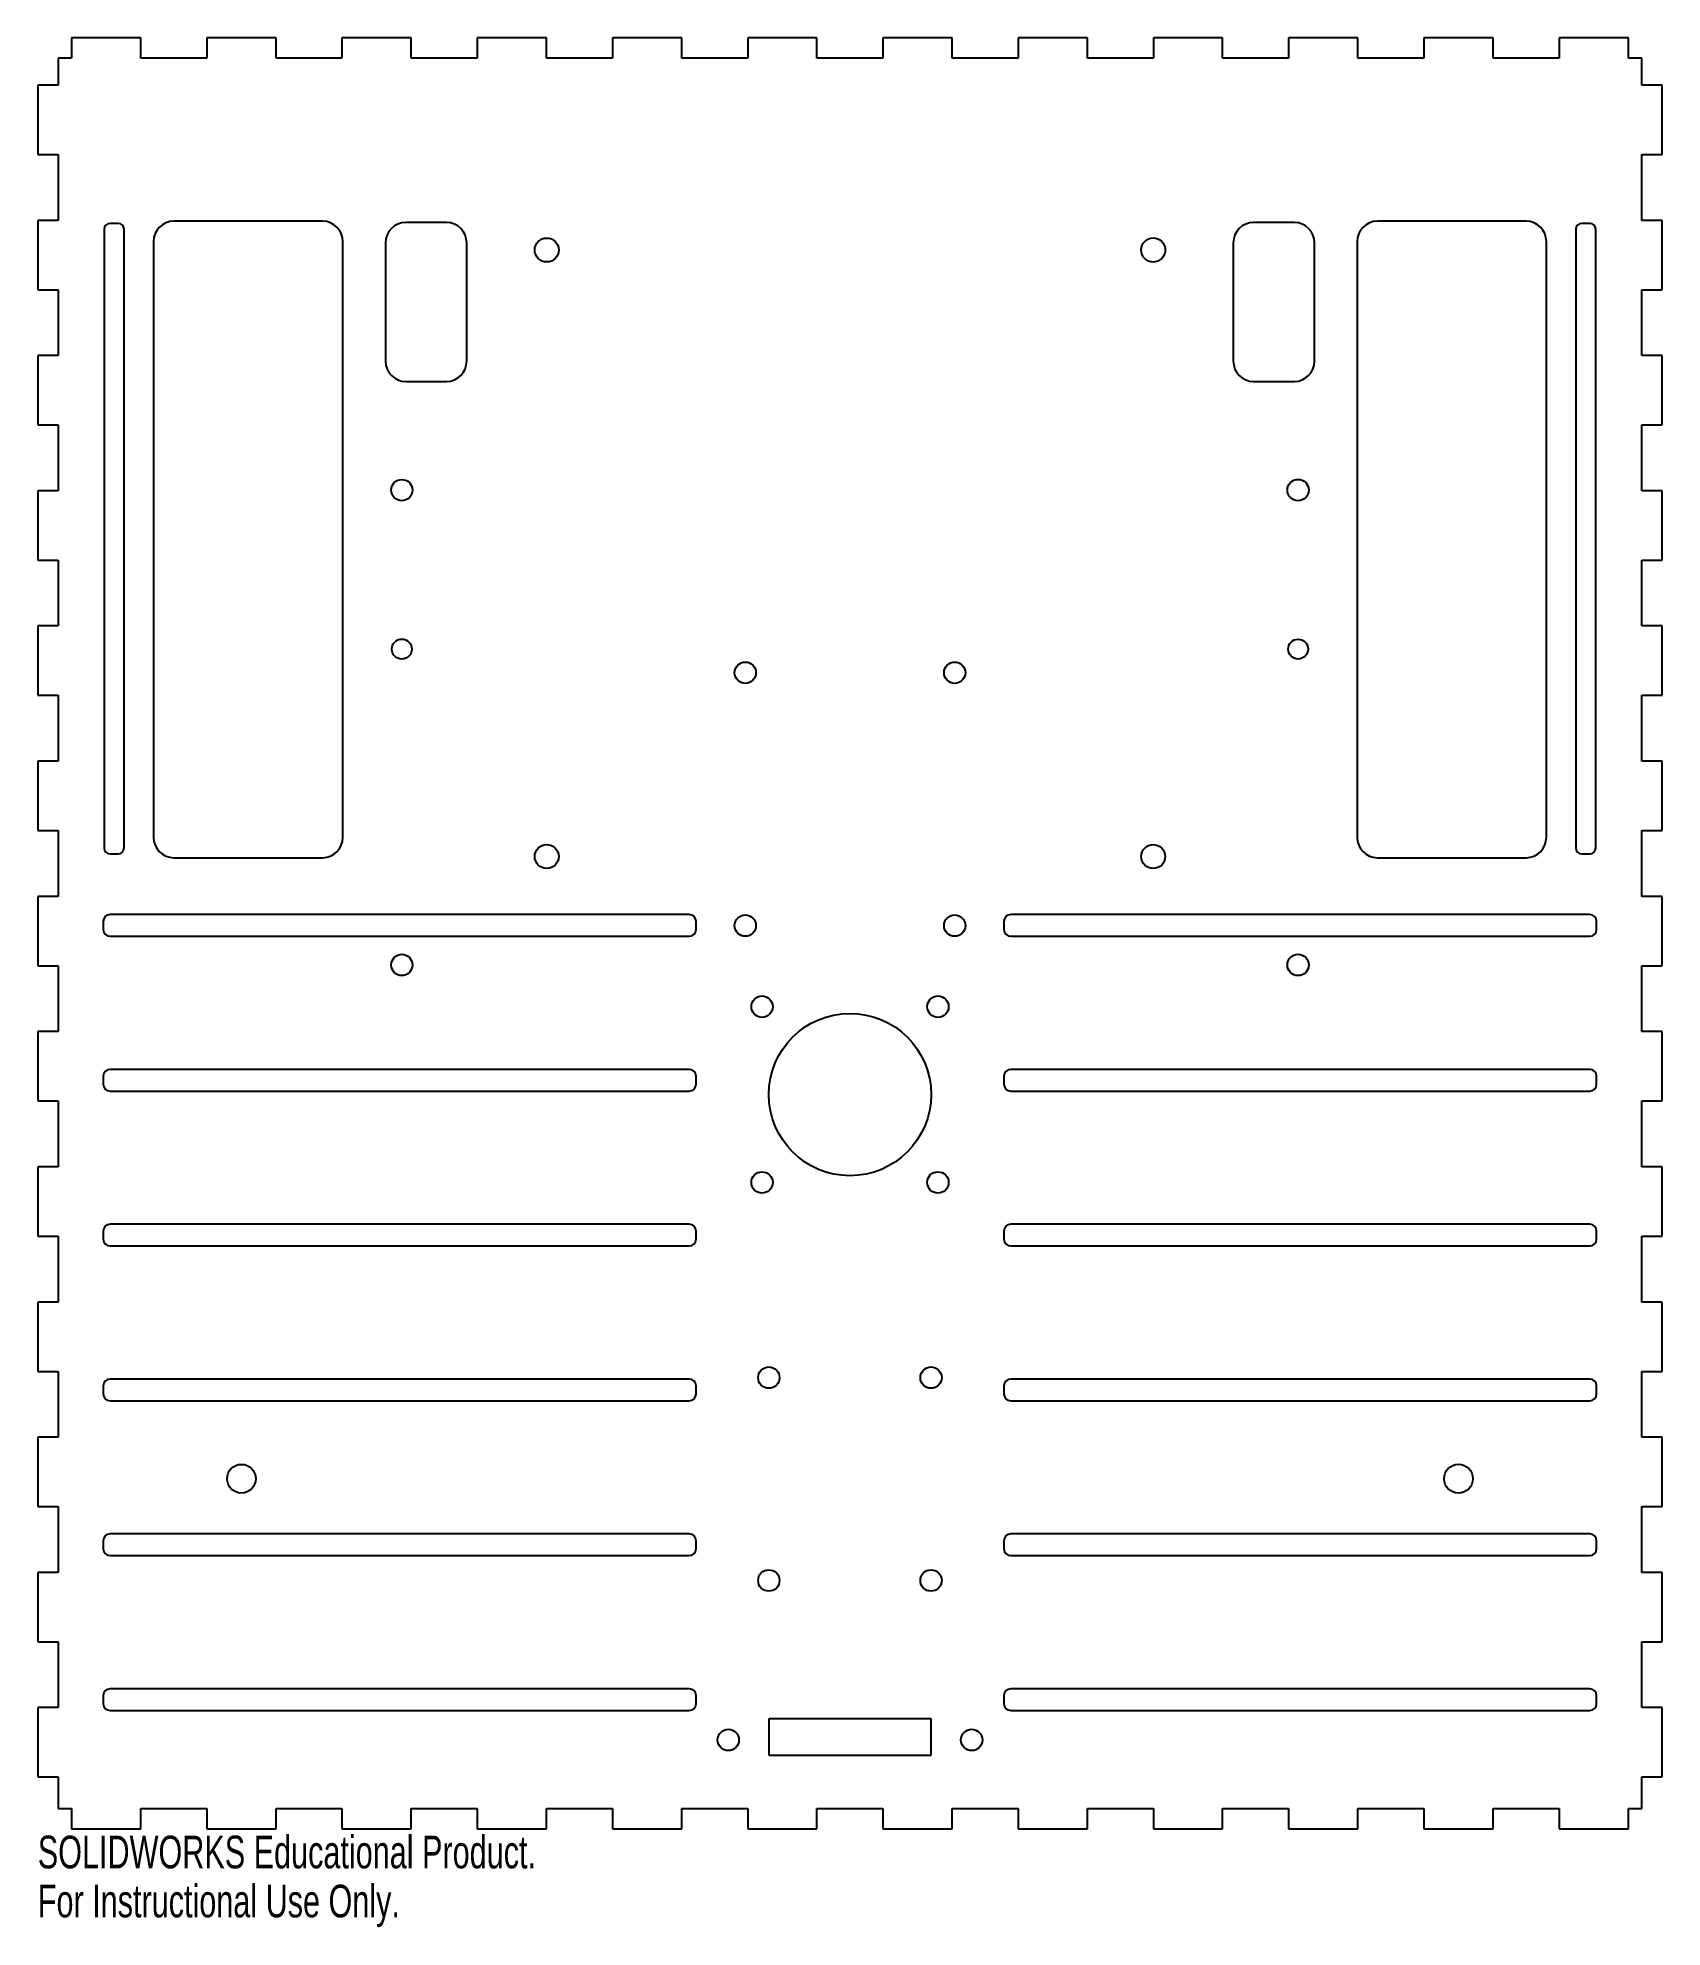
# Model space of a CAD drawing. Header units: millimetres. Extents: x -189 to 51, y -106 to 174.
import ezdxf

# ---------------------------------------------------------------- set-up
doc = ezdxf.new("R2010")
doc.units = ezdxf.units.MM
doc.styles.add('SLDTEXTSTYLE0', font='TXT', dxfattribs={"width": 0.7})

msp = doc.modelspace()

# ---------------------------------------------------------------- linework, layer by layer
at = {"color": 7, "linetype": 'Continuous', "lineweight": 25}
for p, q in [((-174.15, 173.51), (-184.4, 173.51)), ((-184.4, 173.51), (-184.4, 170.51)), ((-174.15, 170.51), (-174.15, 173.51)), ((-154.15, 173.51), (-164.4, 173.51)), ((-164.4, 173.51), (-164.4, 170.51)), ((-154.15, 170.51), (-154.15, 173.51)), ((-134.15, 173.51), (-144.4, 173.51)), ((-144.4, 173.51), (-144.4, 170.51)), ((-134.15, 170.51), (-134.15, 173.51)), ((-114.15, 173.51), (-124.4, 173.51)), ((-124.4, 173.51), (-124.4, 170.51)), ((-114.15, 170.51), (-114.15, 173.51)), ((-94.15, 173.51), (-104.4, 173.51)), ((-104.4, 173.51), (-104.4, 170.51)), ((-94.15, 170.51), (-94.15, 173.51)), ((-74.15, 173.51), (-84.4, 173.51)), ((-84.4, 173.51), (-84.4, 170.51)), ((-74.15, 170.51), (-74.15, 173.51)), ((-54.15, 173.51), (-64.4, 173.51)), ((-64.4, 173.51), (-64.4, 170.51)), ((-54.15, 170.51), (-54.15, 173.51)), ((-34.15, 173.51), (-44.4, 173.51)), ((-44.4, 173.51), (-44.4, 170.51)), ((-34.15, 170.51), (-34.15, 173.51)), ((-14.15, 173.51), (-24.4, 173.51)), ((-24.4, 173.51), (-24.4, 170.51)), ((-14.15, 170.51), (-14.15, 173.51)), ((5.85, 173.51), (-4.4, 173.51)), ((-4.4, 173.51), (-4.4, 170.51)), ((5.85, 170.51), (5.85, 173.51)), ((25.85, 173.51), (15.6, 173.51)), ((15.6, 173.51), (15.6, 170.51)), ((25.85, 170.51), (25.85, 173.51)), ((45.85, 173.51), (35.6, 173.51)), ((35.6, 173.51), (35.6, 170.51)), ((45.85, 170.51), (45.85, 173.51)), ((-184.4, 170.51), (-186.39, 170.51)), ((-186.39, 170.51), (-186.39, 166.51)), ((-164.4, 170.51), (-174.15, 170.51)), ((-144.4, 170.51), (-154.15, 170.51)), ((-124.4, 170.51), (-134.15, 170.51)), ((-104.4, 170.51), (-114.15, 170.51)), ((-84.4, 170.51), (-94.15, 170.51)), ((-64.4, 170.51), (-74.15, 170.51)), ((-44.4, 170.51), (-54.15, 170.51)), ((-24.4, 170.51), (-34.15, 170.51)), ((-4.4, 170.51), (-14.15, 170.51)), ((15.6, 170.51), (5.85, 170.51)), ((35.6, 170.51), (25.85, 170.51)), ((47.86, 170.51), (45.85, 170.51)), ((47.86, 166.51), (47.86, 170.51)), ((-186.39, 166.51), (-189.39, 166.51)), ((-189.39, 166.51), (-189.39, 156.26)), ((50.86, 166.51), (47.86, 166.51)), ((50.86, 156.26), (50.86, 166.51)), ((-189.39, 156.26), (-186.39, 156.26)), ((-186.39, 156.26), (-186.39, 146.51)), ((47.86, 146.51), (47.86, 156.26)), ((47.86, 156.26), (50.86, 156.26)), ((-186.39, 146.51), (-189.39, 146.51)), ((-189.39, 146.51), (-189.39, 136.26)), ((-177.5, 146.07), (-178.7, 146.07)), ((-147.27, 146.38), (-169.27, 146.38)), ((-128.95, 146.19), (-134.97, 146.19)), ((-3.56, 146.19), (-9.58, 146.19)), ((30.73, 146.38), (8.73, 146.38)), ((40.16, 146.07), (38.96, 146.07)), ((50.86, 146.51), (47.86, 146.51)), ((50.86, 136.26), (50.86, 146.51)), ((-179.57, 145.19), (-179.57, 53.71)), ((-176.62, 53.71), (-176.62, 145.19)), ((-172.27, 143.38), (-172.27, 55.26)), ((-144.27, 55.26), (-144.27, 143.38)), ((-137.97, 143.19), (-137.97, 125.69)), ((-125.95, 125.69), (-125.95, 143.19)), ((-12.58, 143.19), (-12.58, 125.69)), ((-0.56, 125.69), (-0.56, 143.19)), ((5.73, 143.38), (5.73, 55.26)), ((33.73, 55.26), (33.73, 143.38)), ((38.09, 145.19), (38.09, 53.71)), ((41.04, 53.71), (41.04, 145.19)), ((-189.39, 136.26), (-186.39, 136.26)), ((-186.39, 136.26), (-186.39, 126.52)), ((47.86, 126.52), (47.86, 136.26)), ((47.86, 136.26), (50.86, 136.26)), ((-186.39, 126.52), (-189.39, 126.52)), ((-189.39, 126.52), (-189.39, 116.27)), ((50.86, 126.52), (47.86, 126.52)), ((50.86, 116.27), (50.86, 126.52)), ((-134.97, 122.69), (-128.95, 122.69)), ((-9.58, 122.69), (-3.56, 122.69)), ((-189.39, 116.27), (-186.39, 116.27)), ((-186.39, 116.27), (-186.39, 106.52)), ((47.86, 106.52), (47.86, 116.27)), ((47.86, 116.27), (50.86, 116.27)), ((-186.39, 106.52), (-189.39, 106.52)), ((-189.39, 106.52), (-189.39, 96.27)), ((50.86, 106.52), (47.86, 106.52)), ((50.86, 96.27), (50.86, 106.52)), ((-189.39, 96.27), (-186.39, 96.27)), ((-186.39, 96.27), (-186.39, 86.53)), ((47.86, 86.53), (47.86, 96.27)), ((47.86, 96.27), (50.86, 96.27)), ((-186.39, 86.53), (-189.39, 86.53)), ((-189.39, 86.53), (-189.39, 76.28)), ((50.86, 86.53), (47.86, 86.53)), ((50.86, 76.28), (50.86, 86.53)), ((-189.39, 76.28), (-186.39, 76.28)), ((-186.39, 76.28), (-186.39, 66.53)), ((47.86, 66.53), (47.86, 76.28)), ((47.86, 76.28), (50.86, 76.28)), ((-186.39, 66.53), (-189.39, 66.53)), ((-189.39, 66.53), (-189.39, 56.28)), ((50.86, 66.53), (47.86, 66.53)), ((50.86, 56.28), (50.86, 66.53)), ((-189.39, 56.28), (-186.39, 56.28)), ((-186.39, 56.28), (-186.39, 46.54)), ((47.86, 46.54), (47.86, 56.28)), ((47.86, 56.28), (50.86, 56.28)), ((-178.7, 52.83), (-177.5, 52.83)), ((-169.27, 52.26), (-147.27, 52.26)), ((8.73, 52.26), (30.73, 52.26)), ((38.96, 52.83), (40.16, 52.83)), ((-186.39, 46.54), (-189.39, 46.54)), ((-189.39, 46.54), (-189.39, 36.29)), ((50.86, 46.54), (47.86, 46.54)), ((50.86, 36.29), (50.86, 46.54)), ((-179.7, 42.85), (-179.7, 41.65)), ((-93.03, 43.85), (-178.7, 43.85)), ((-92.03, 41.65), (-92.03, 42.85)), ((-46.5, 42.85), (-46.5, 41.65)), ((40.16, 43.85), (-45.5, 43.85)), ((41.16, 41.65), (41.16, 42.85)), ((-178.7, 40.65), (-93.03, 40.65)), ((-45.5, 40.65), (40.16, 40.65)), ((-189.39, 36.29), (-186.39, 36.29)), ((-186.39, 36.29), (-186.39, 26.54)), ((47.86, 26.54), (47.86, 36.29)), ((47.86, 36.29), (50.86, 36.29)), ((-186.39, 26.54), (-189.39, 26.54)), ((-189.39, 26.54), (-189.39, 16.29)), ((50.86, 26.54), (47.86, 26.54)), ((50.86, 16.29), (50.86, 26.54)), ((-179.7, 19.95), (-179.7, 18.75)), ((-93.03, 20.95), (-178.7, 20.95)), ((-92.03, 18.75), (-92.03, 19.95)), ((-46.5, 19.95), (-46.5, 18.75)), ((40.16, 20.95), (-45.5, 20.95)), ((41.16, 18.75), (41.16, 19.95)), ((-178.7, 17.75), (-93.03, 17.75)), ((-45.5, 17.75), (40.16, 17.75)), ((-189.39, 16.29), (-186.39, 16.29)), ((-186.39, 16.29), (-186.39, 6.55)), ((47.86, 6.55), (47.86, 16.29)), ((47.86, 16.29), (50.86, 16.29)), ((-186.39, 6.55), (-189.39, 6.55)), ((-189.39, 6.55), (-189.39, -3.7)), ((50.86, 6.55), (47.86, 6.55)), ((50.86, -3.7), (50.86, 6.55)), ((-93.03, -1.95), (-178.7, -1.95)), ((40.16, -1.95), (-45.5, -1.95)), ((-189.39, -3.7), (-186.39, -3.7)), ((-186.39, -3.7), (-186.39, -13.45)), ((-179.7, -2.95), (-179.7, -4.15)), ((-178.7, -5.15), (-93.03, -5.15)), ((-92.03, -4.15), (-92.03, -2.95)), ((-46.5, -2.95), (-46.5, -4.15)), ((-45.5, -5.15), (40.16, -5.15)), ((41.16, -4.15), (41.16, -2.95)), ((47.86, -13.45), (47.86, -3.7)), ((47.86, -3.7), (50.86, -3.7)), ((-186.39, -13.45), (-189.39, -13.45)), ((-189.39, -13.45), (-189.39, -23.7)), ((50.86, -13.45), (47.86, -13.45)), ((50.86, -23.7), (50.86, -13.45)), ((-189.39, -23.7), (-186.39, -23.7)), ((-186.39, -23.7), (-186.39, -33.44)), ((-93.03, -24.85), (-178.7, -24.85)), ((40.16, -24.85), (-45.5, -24.85)), ((47.86, -33.44), (47.86, -23.7)), ((47.86, -23.7), (50.86, -23.7)), ((-179.7, -25.85), (-179.7, -27.05)), ((-92.03, -27.05), (-92.03, -25.85)), ((-46.5, -25.85), (-46.5, -27.05)), ((41.16, -27.05), (41.16, -25.85)), ((-178.7, -28.05), (-93.03, -28.05)), ((-45.5, -28.05), (40.16, -28.05)), ((-186.39, -33.44), (-189.39, -33.44)), ((-189.39, -33.44), (-189.39, -43.69)), ((50.86, -33.44), (47.86, -33.44)), ((50.86, -43.69), (50.86, -33.44)), ((-189.39, -43.69), (-186.39, -43.69)), ((-186.39, -43.69), (-186.39, -53.44)), ((47.86, -53.44), (47.86, -43.69)), ((47.86, -43.69), (50.86, -43.69)), ((-179.7, -48.75), (-179.7, -49.95)), ((-93.03, -47.75), (-178.7, -47.75)), ((-92.03, -49.95), (-92.03, -48.75)), ((-46.5, -48.75), (-46.5, -49.95)), ((40.16, -47.75), (-45.5, -47.75)), ((41.16, -49.95), (41.16, -48.75)), ((-178.7, -50.95), (-93.03, -50.95)), ((-45.5, -50.95), (40.16, -50.95)), ((-186.39, -53.44), (-189.39, -53.44)), ((-189.39, -53.44), (-189.39, -63.69)), ((50.86, -53.44), (47.86, -53.44)), ((50.86, -63.69), (50.86, -53.44)), ((-189.39, -63.69), (-186.39, -63.69)), ((-186.39, -63.69), (-186.39, -73.43)), ((47.86, -73.43), (47.86, -63.69)), ((47.86, -63.69), (50.86, -63.69)), ((-179.7, -71.65), (-179.7, -72.85)), ((-93.03, -70.65), (-178.7, -70.65)), ((-92.03, -72.85), (-92.03, -71.65)), ((-46.5, -71.65), (-46.5, -72.85)), ((40.16, -70.65), (-45.5, -70.65)), ((41.16, -72.85), (41.16, -71.65)), ((-186.39, -73.43), (-189.39, -73.43)), ((-189.39, -73.43), (-189.39, -83.68)), ((-178.7, -73.85), (-93.03, -73.85)), ((-81.27, -75.1), (-81.27, -80.46)), ((-57.27, -75.1), (-81.27, -75.1)), ((-57.27, -80.46), (-57.27, -75.1)), ((-45.5, -73.85), (40.16, -73.85)), ((50.86, -73.43), (47.86, -73.43)), ((50.86, -83.68), (50.86, -73.43)), ((-81.27, -80.46), (-57.27, -80.46)), ((-189.39, -83.68), (-186.39, -83.68)), ((-186.39, -83.68), (-186.39, -88.34)), ((47.86, -88.34), (47.86, -83.68)), ((47.86, -83.68), (50.86, -83.68)), ((-186.39, -88.34), (-184.4, -88.34)), ((-184.4, -88.34), (-184.4, -91.34)), ((-174.15, -91.34), (-174.15, -88.34)), ((-174.15, -88.34), (-164.4, -88.34)), ((-164.4, -88.34), (-164.4, -91.34)), ((-154.15, -91.34), (-154.15, -88.34)), ((-154.15, -88.34), (-144.4, -88.34)), ((-144.4, -88.34), (-144.4, -91.34)), ((-134.15, -91.34), (-134.15, -88.34)), ((-134.15, -88.34), (-124.4, -88.34)), ((-124.4, -88.34), (-124.4, -91.34)), ((-114.15, -91.34), (-114.15, -88.34)), ((-114.15, -88.34), (-104.4, -88.34)), ((-104.4, -88.34), (-104.4, -91.34)), ((-94.15, -91.34), (-94.15, -88.34)), ((-94.15, -88.34), (-84.4, -88.34)), ((-84.4, -88.34), (-84.4, -91.34)), ((-74.15, -91.34), (-74.15, -88.34)), ((-74.15, -88.34), (-64.4, -88.34)), ((-64.4, -88.34), (-64.4, -91.34)), ((-54.15, -91.34), (-54.15, -88.34)), ((-54.15, -88.34), (-44.4, -88.34)), ((-44.4, -88.34), (-44.4, -91.34)), ((-34.15, -91.34), (-34.15, -88.34)), ((-34.15, -88.34), (-24.4, -88.34)), ((-24.4, -88.34), (-24.4, -91.34)), ((-14.15, -91.34), (-14.15, -88.34)), ((-14.15, -88.34), (-4.4, -88.34)), ((-4.4, -88.34), (-4.4, -91.34)), ((5.85, -91.34), (5.85, -88.34)), ((5.85, -88.34), (15.6, -88.34)), ((15.6, -88.34), (15.6, -91.34)), ((25.85, -91.34), (25.85, -88.34)), ((25.85, -88.34), (35.6, -88.34)), ((35.6, -88.34), (35.6, -91.34)), ((45.85, -91.34), (45.85, -88.34)), ((45.85, -88.34), (47.86, -88.34)), ((-184.4, -91.34), (-174.15, -91.34)), ((-164.4, -91.34), (-154.15, -91.34)), ((-144.4, -91.34), (-134.15, -91.34)), ((-124.4, -91.34), (-114.15, -91.34)), ((-104.4, -91.34), (-94.15, -91.34)), ((-84.4, -91.34), (-74.15, -91.34)), ((-64.4, -91.34), (-54.15, -91.34)), ((-44.4, -91.34), (-34.15, -91.34)), ((-24.4, -91.34), (-14.15, -91.34)), ((-4.4, -91.34), (5.85, -91.34)), ((15.6, -91.34), (25.85, -91.34)), ((35.6, -91.34), (45.85, -91.34))]:
    msp.add_line(p, q, dxfattribs=at)
for centre, radius in [((-114.12, 142.13), 1.77), ((-24.42, 142.13), 1.78), ((-135.55, 106.62), 1.57), ((-2.99, 106.62), 1.58), ((-135.55, 83.11), 1.48), ((-2.99, 83.11), 1.47), ((-84.75, 79.62), 1.58), ((-53.78, 79.62), 1.58), ((-114.12, 52.43), 1.77), ((-24.42, 52.43), 1.77), ((-84.75, 42.22), 1.58), ((-53.78, 42.22), 1.58), ((-135.55, 36.4), 1.57), ((-2.99, 36.4), 1.58), ((-82.27, 30.23), 1.58), ((-56.27, 30.23), 1.58), ((-69.27, 17.23), 12), ((-82.27, 4.23), 1.58), ((-56.27, 4.23), 1.58), ((-81.27, -24.63), 1.58), ((-57.27, -24.63), 1.58), ((-159.27, -39.57), 2.12), ((20.73, -39.57), 2.13), ((-81.27, -54.63), 1.58), ((-57.27, -54.63), 1.58), ((-87.27, -78.21), 1.58), ((-51.27, -78.21), 1.58)]:
    msp.add_circle(centre, radius, dxfattribs=at)
for centre, radius, start, end in [((-178.7, 145.19), 0.875, 90, 180), ((-177.5, 145.19), 0.875, 0, 90), ((-169.27, 143.38), 3, 90, 180), ((-147.27, 143.38), 3, 0, 90), ((-134.97, 143.19), 3, 90, 180), ((-128.95, 143.19), 3, 0, 90), ((-9.58, 143.19), 3, 90, 180), ((-3.56, 143.19), 3, 0, 90), ((8.73, 143.38), 3, 90, 180), ((30.73, 143.38), 3, 0, 90), ((38.96, 145.19), 0.875, 90, 180), ((40.16, 145.19), 0.875, 0, 90), ((-134.97, 125.69), 3, 180, 270), ((-128.95, 125.69), 3, 270, 0), ((-9.58, 125.69), 3, 180, 270), ((-3.56, 125.69), 3, 270, 0), ((-178.7, 53.71), 0.875, 180, 270), ((-177.5, 53.71), 0.875, 270, 0), ((-169.27, 55.26), 3, 180, 270), ((-147.27, 55.26), 3, 270, 0), ((8.73, 55.26), 3, 180, 270), ((30.73, 55.26), 3, 270, 0), ((38.96, 53.71), 0.875, 180, 270), ((40.16, 53.71), 0.875, 270, 0), ((-178.7, 42.85), 1, 90, 180), ((-93.03, 42.85), 1, 0, 90), ((-45.5, 42.85), 1, 90, 180), ((40.16, 42.85), 1, 0, 90), ((-178.7, 41.65), 1, 180, 270), ((-93.03, 41.65), 1, 270, 0), ((-45.5, 41.65), 1, 180, 270), ((40.16, 41.65), 1, 270, 0), ((-178.7, 19.95), 1, 90, 180), ((-93.03, 19.95), 1, 0, 90), ((-45.5, 19.95), 1, 90, 180), ((40.16, 19.95), 1, 0, 90), ((-178.7, 18.75), 1, 180, 270), ((-93.03, 18.75), 1, 270, 0), ((-45.5, 18.75), 1, 180, 270), ((40.16, 18.75), 1, 270, 0), ((-178.7, -2.95), 1, 90, 180), ((-93.03, -2.95), 1, 0, 90), ((-45.5, -2.95), 1, 90, 180), ((40.16, -2.95), 1, 0, 90), ((-178.7, -4.15), 1, 180, 270), ((-93.03, -4.15), 1, 270, 0), ((-45.5, -4.15), 1, 180, 270), ((40.16, -4.15), 1, 270, 0), ((-178.7, -25.85), 1, 90, 180), ((-93.03, -25.85), 1, 0, 90), ((-45.5, -25.85), 1, 90, 180), ((40.16, -25.85), 1, 0, 90), ((-178.7, -27.05), 1, 180, 270), ((-93.03, -27.05), 1, 270, 0), ((-45.5, -27.05), 1, 180, 270), ((40.16, -27.05), 1, 270, 0), ((-178.7, -48.75), 1, 90, 180), ((-178.7, -49.95), 1, 180, 270), ((-93.03, -48.75), 1, 0, 90), ((-93.03, -49.95), 1, 270, 0), ((-45.5, -48.75), 1, 90, 180), ((-45.5, -49.95), 1, 180, 270), ((40.16, -48.75), 1, 0, 90), ((40.16, -49.95), 1, 270, 0), ((-178.7, -71.65), 1, 90, 180), ((-93.03, -71.65), 1, 0, 90), ((-45.5, -71.65), 1, 90, 180), ((40.16, -71.65), 1, 0, 90), ((-178.7, -72.85), 1, 180, 270), ((-93.03, -72.85), 1, 270, 0), ((-45.5, -72.85), 1, 180, 270), ((40.16, -72.85), 1, 270, 0)]:
    msp.add_arc(centre, radius, start, end, dxfattribs=at)

# ---------------------------------------------------------------- texts
at = {"color": 7, "linetype": 'Continuous', "char_height": 4.8336, "attachment_point": 1, "style": 'SLDTEXTSTYLE0'}
for s, insert in [('SOLIDWORKS Educational Product.', (-189.39, -92.36)), ('For Instructional Use Only.', (-189.39, -99.61))]:
    msp.add_mtext(s, dxfattribs=dict(at, insert=insert))

doc.saveas('drawing.dxf')
